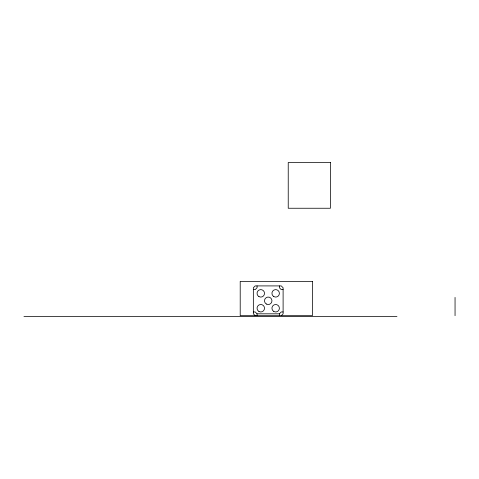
<?xml version="1.0" encoding="UTF-8"?>
<svg xmlns="http://www.w3.org/2000/svg" width="479" height="479" viewBox="0 0 479 479"><rect width="100%" height="100%" fill="white"/><g stroke="black" fill="none" stroke-linecap="round" stroke-linejoin="round"><path stroke-width="0.72" d="M253.343 311.955L255.199 311.955L257.061 313.817L279.389 313.817L281.245 311.955L283.107 311.955M281.245 315.679L283.107 313.817L283.107 287.771L281.245 285.909L255.199 285.909L253.343 287.771L253.343 313.817L255.199 315.679M253.343 289.627L255.199 289.627L257.061 287.771L257.061 285.909M283.107 289.627L281.245 289.627L279.389 287.771L279.389 285.909M23.95 316.499L396.977 316.499M455.05 297.405L455.05 315.679M279.389 313.817L279.389 315.679M257.061 313.817L257.061 315.679M330.414 162.501L288.232 162.501L288.232 208.251L330.414 208.251L330.414 162.501M312.404 281.365L240.207 281.365L240.207 315.679L312.404 315.679L312.404 281.365M258.917 296.585A3.73 3.73 0 0 0 264.516 293.352A3.73 3.73 0 0 0 258.917 290.118A3.73 3.73 0 0 0 258.917 296.585M273.802 296.585A3.73 3.73 0 0 0 279.395 293.352A3.73 3.73 0 0 0 273.802 290.118A3.73 3.73 0 0 0 273.802 296.585M266.36 304.027A3.73 3.73 0 0 0 271.958 300.794A3.73 3.73 0 0 0 266.36 297.561A3.73 3.73 0 0 0 266.36 304.027M258.917 311.464A3.73 3.73 0 0 0 264.516 308.236A3.73 3.73 0 0 0 258.917 305.003A3.73 3.73 0 0 0 258.917 311.464M273.802 311.464A3.73 3.73 0 0 0 279.395 308.236A3.73 3.73 0 0 0 273.802 305.003A3.73 3.73 0 0 0 273.802 311.464"/></g></svg>
